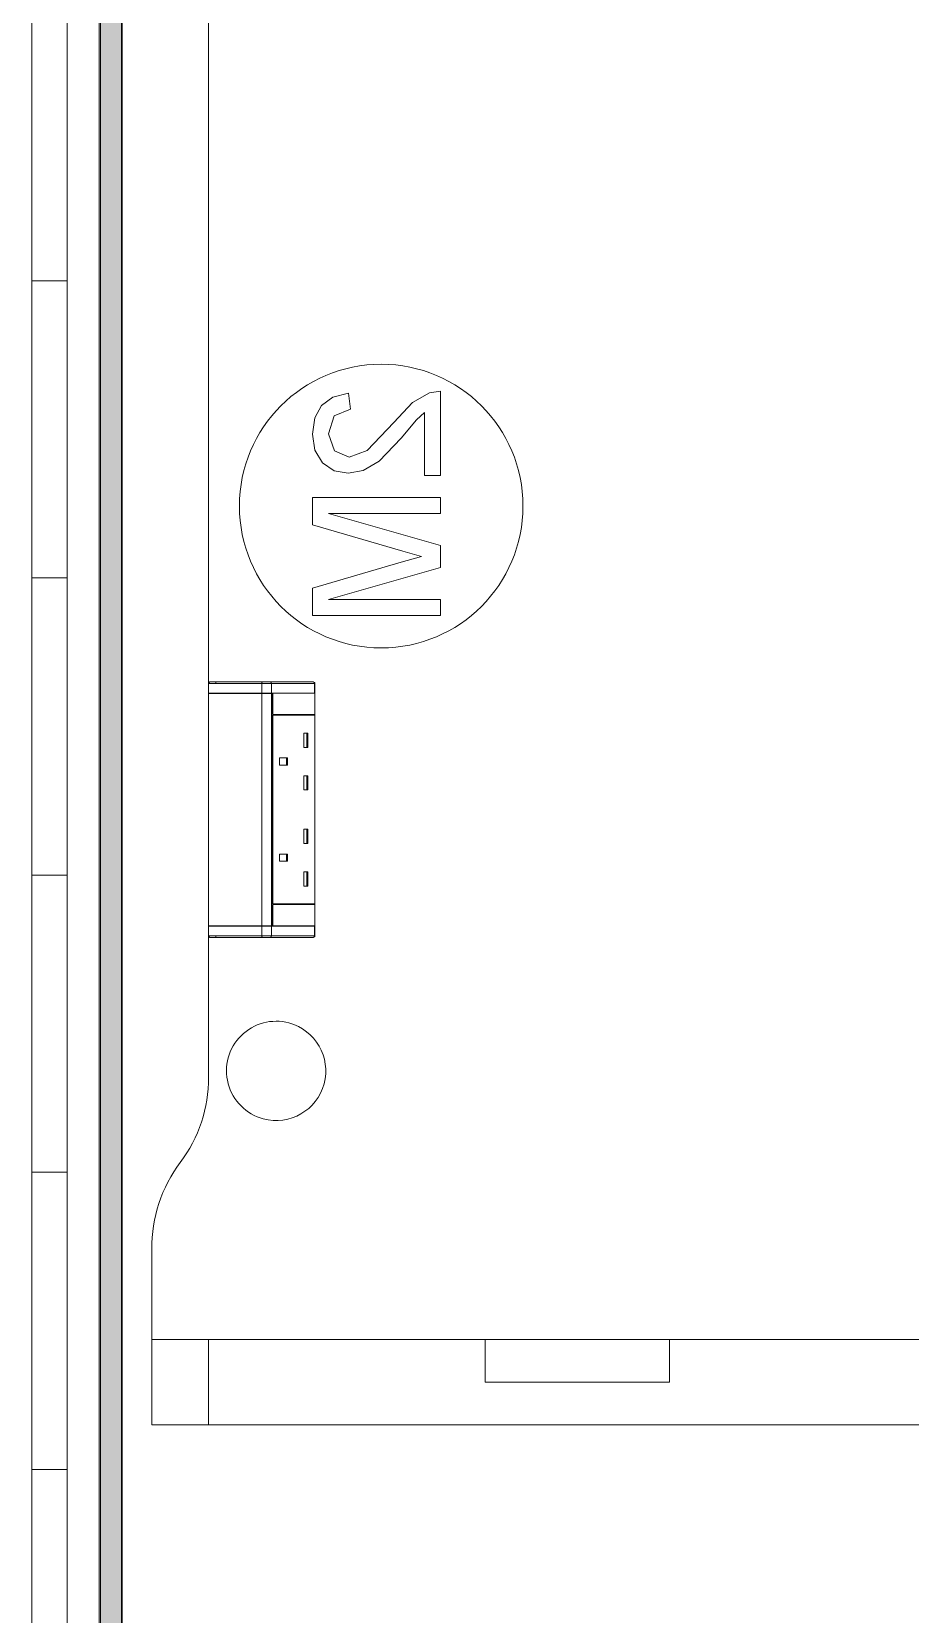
# Model space of a CAD drawing. Header units: millimetres. Extents: x 155920 to 295199, y -4084 to 97293.
# Drawn here: x 222644 to 223264, y 32487 to 33602 of the extents above; entities that cross this region are included whole.
import ezdxf

# ---------------------------------------------------------------- set-up
doc = ezdxf.new("R2010")
doc.units = ezdxf.units.MM
doc.header["$MEASUREMENT"] = 0
for name, color, linetype, lineweight in [('A-WALL', 7, 'CONTINUOUS', 9), ('A-WALL-PATT', 7, 'CONTINUOUS', 25), ('I-FURN', 8, 'CONTINUOUS', 9), ('I-WALL', 7, 'CONTINUOUS', 9)]:
    doc.layers.add(name, color=color, linetype=linetype, lineweight=lineweight)

msp = doc.modelspace()

# ---------------------------------------------------------------- hatches: boundary and pattern name
at = {"layer": 'A-WALL-PATT', "lineweight": 9}
msp.add_hatch(color=256, dxfattribs=at).paths.add_polyline_path([(222693, 29907.3), (222708, 29907.3), (222708, 34245.3), (222693, 34245.3), (222693, 29920.8)], flags=0)

# ---------------------------------------------------------------- linework, layer by layer
at = {"layer": 'A-WALL'}
for p, q in [((222644.5, 34245.3), (222644.5, 29907.3)), ((222669.5, 34245.3), (222669.5, 29907.3)), ((222692, 34245.3), (222692, 29907.3)), ((222693, 34245.3), (222693, 29907.3))]:
    msp.add_line(p, q, dxfattribs=at)
at = {"layer": 'A-WALL-PATT', "linetype": 'Continuous', "lineweight": 9}
for p, q in [((222644.5, 33426.9), (222669.5, 33426.9)), ((222644.5, 33217.4), (222669.5, 33217.4)), ((222644.5, 33007.8), (222669.5, 33007.8)), ((222644.5, 32798.3), (222669.5, 32798.3)), ((222644.5, 32588.8), (222669.5, 32588.8))]:
    msp.add_line(p, q, dxfattribs=at)
at = {"layer": 'I-FURN'}
for p, q in [((222769.3, 33975.3), (222769.3, 33143)), ((222769.3, 33143), (222769.3, 33975.3)), ((222857, 33344.8), (222849, 33338.9)), ((222867.9, 33347.6), (222857, 33344.8)), ((222869.3, 33336.3), (222867.9, 33347.6)), ((222925.1, 33347.8), (222913.1, 33340.9)), ((222932.9, 33349), (222925.1, 33347.8)), ((222932.9, 33289.6), (222932.9, 33349)), ((222844.1, 33330.1), (222842.5, 33318.7)), ((222849, 33338.9), (222844.1, 33330.1)), ((222853.8, 33319), (222857.9, 33331.5)), ((222857.9, 33331.5), (222869.3, 33336.3)), ((222913.1, 33340.9), (222900, 33326.8)), ((222915.8, 33328.9), (222921.6, 33334)), ((222921.6, 33334), (222921.6, 33289.6)), ((222858, 33307), (222853.8, 33319)), ((222900, 33326.8), (222881.2, 33307.2)), ((222905, 33315.9), (222915.8, 33328.9)), ((222842.5, 33318.7), (222844.3, 33307.3)), ((222889.5, 33299.7), (222905, 33315.9)), ((222844.3, 33307.3), (222849.7, 33298.5)), ((222849.7, 33298.5), (222857.8, 33292.9)), ((222868.4, 33302.4), (222858, 33307)), ((222881.2, 33307.2), (222868.4, 33302.4)), ((222878.4, 33293.1), (222889.5, 33299.7)), ((222857.8, 33292.9), (222867.7, 33291.1)), ((222867.7, 33291.1), (222878.4, 33293.1)), ((222921.6, 33289.6), (222932.9, 33289.6)), ((222932.9, 33274.1), (222842.5, 33274.1)), ((222842.5, 33274.1), (222842.5, 33254.7)), ((222932.9, 33262.8), (222932.9, 33274.1)), ((222842.5, 33254.7), (222906.2, 33236.2)), ((222932.9, 33240.1), (222853.8, 33262.8)), ((222853.8, 33262.8), (222932.9, 33262.8)), ((222919.5, 33232.4), (222905.1, 33228.4)), ((222906.2, 33236.2), (222919.5, 33232.4)), ((222932.9, 33224.8), (222932.9, 33240.1)), ((222905.1, 33228.4), (222842.5, 33210.2)), ((222853.8, 33202.1), (222932.9, 33224.8)), ((222842.5, 33210.2), (222842.5, 33190.8)), ((222932.9, 33202.1), (222853.8, 33202.1)), ((222932.9, 33190.8), (222932.9, 33202.1)), ((222842.5, 33190.8), (222932.9, 33190.8)), ((222769.3, 33143), (222769.3, 33136)), ((222769.3, 33143), (222806.8, 33143)), ((222769.3, 33143), (222769.3, 33136)), ((222770.3, 33144), (222770.3, 33144)), ((222807.3, 33144), (222770.3, 33144)), ((222770.3, 33144), (222774.3, 33144)), ((222774.3, 33143), (222774.3, 33144)), ((222774.3, 33144), (222812.9, 33144)), ((222806.8, 33143), (222813.7, 33143)), ((222806.8, 33143), (222806.8, 33136)), ((222812.9, 33144), (222807.3, 33144)), ((222843.1, 33144), (222812.9, 33144)), ((222843.1, 33144), (222812.9, 33144)), ((222813.7, 33143), (222844, 33143)), ((222813.7, 33143), (222813.7, 33136)), ((222843.8, 33143.8), (222843.8, 33143.8)), ((222844, 33143), (222844.1, 33143)), ((222844, 33143), (222844, 33136)), ((222844.1, 33136), (222844.1, 33143)), ((222844.1, 33136), (222844.1, 33143)), ((222844.1, 33136), (222844.1, 33143)), ((222769.3, 33136), (222806.8, 33136)), ((222769.3, 33135.9), (222769.3, 32972)), ((222769.3, 32972), (222769.3, 33135.9)), ((222806.8, 33135.9), (222769.3, 33135.9)), ((222806.8, 33136), (222813.7, 33136)), ((222806.8, 32972), (222806.8, 33135.9)), ((222813.7, 33135.9), (222806.8, 33135.9)), ((222814.5, 33136), (222812.1, 33136)), ((222813.7, 33136), (222844, 33136)), ((222813.7, 32972), (222813.7, 33135.9)), ((222813.7, 33135.9), (222814.3, 33135.9)), ((222814.3, 33135.9), (222814.3, 33121)), ((222814.5, 33121), (222814.5, 33136)), ((222814.5, 33136), (222844.3, 33136)), ((222844, 33136), (222844.1, 33136)), ((222844.1, 32972), (222844.1, 33135.9)), ((222844.3, 33136), (222844.3, 33121)), ((222814.3, 33120.5), (222814.3, 32987.5)), ((222844.3, 33121), (222814.5, 33121)), ((222814.5, 32987.5), (222814.5, 33120.5)), ((222844.3, 33120.5), (222814.5, 33120.5)), ((222844, 33121), (222844, 33120.5)), ((222844.3, 33120.5), (222844.3, 32987.5)), ((222839.3, 33107.9), (222836.5, 33107.9)), ((222836.5, 33097.9), (222836.5, 33107.9)), ((222838.6, 33097.9), (222838.6, 33107.9)), ((222839.3, 33097.9), (222839.3, 33107.9)), ((222839.3, 33097.9), (222836.5, 33097.9)), ((222825, 33090.4), (222819.2, 33090.4)), ((222819.2, 33085.4), (222819.2, 33090.4)), ((222825, 33085.4), (222819.2, 33085.4)), ((222824.2, 33085.4), (222824.2, 33090.4)), ((222825, 33085.4), (222825, 33090.4)), ((222839.3, 33077.9), (222836.5, 33077.9)), ((222836.5, 33067.9), (222836.5, 33077.9)), ((222838.6, 33067.9), (222838.6, 33077.9)), ((222839.3, 33067.9), (222839.3, 33077.9)), ((222839.3, 33067.9), (222836.5, 33067.9)), ((222839.3, 33040.1), (222836.5, 33040.1)), ((222836.5, 33030.1), (222836.5, 33040.1)), ((222838.6, 33030.1), (222838.6, 33040.1)), ((222839.3, 33030.1), (222839.3, 33040.1)), ((222839.3, 33030.1), (222836.5, 33030.1)), ((222819.2, 33022.6), (222819.2, 33017.6)), ((222825, 33022.6), (222819.2, 33022.6)), ((222819.2, 33017.6), (222825, 33017.6)), ((222824.2, 33017.6), (222824.2, 33022.6)), ((222825, 33017.6), (222825, 33022.6)), ((222839.3, 33010.1), (222836.5, 33010.1)), ((222836.5, 33000.1), (222836.5, 33010.1)), ((222838.6, 33000.1), (222838.6, 33010.1)), ((222839.3, 33000.1), (222839.3, 33010.1)), ((222839.3, 33000.1), (222836.5, 33000.1)), ((222814.3, 32987), (222814.3, 32972)), ((222844.3, 32987.5), (222814.5, 32987.5)), ((222814.5, 32972), (222814.5, 32987)), ((222814.5, 32987), (222844.3, 32987)), ((222844, 32987.5), (222844, 32987)), ((222844.3, 32987), (222844.3, 32972)), ((222769.3, 32972), (222806.8, 32972)), ((222769.3, 32971.9), (222769.3, 32964.9)), ((222769.3, 32964.9), (222769.3, 32971.9)), ((222806.8, 32971.9), (222769.3, 32971.9)), ((222769.3, 32964.9), (222769.3, 32865.3)), ((222769.3, 32865.3), (222769.3, 32964.9)), ((222806.8, 32964.9), (222769.3, 32964.9)), ((222774.3, 32963.9), (222770.3, 32963.9)), ((222770.3, 32963.9), (222807.3, 32963.9)), ((222774.3, 32963.9), (222774.3, 32964.9)), ((222812.9, 32963.9), (222774.3, 32963.9)), ((222806.8, 32972), (222813.7, 32972)), ((222806.8, 32964.9), (222806.8, 32971.9)), ((222813.7, 32971.9), (222806.8, 32971.9)), ((222813.7, 32964.9), (222806.8, 32964.9)), ((222807.3, 32963.9), (222812.9, 32963.9)), ((222812.9, 32963.9), (222843.1, 32963.9)), ((222812.9, 32963.9), (222843.1, 32963.9)), ((222814.3, 32972), (222813.7, 32972)), ((222813.7, 32964.9), (222813.7, 32971.9)), ((222844, 32971.9), (222813.7, 32971.9)), ((222844, 32964.9), (222813.7, 32964.9)), ((222844.3, 32972), (222814.5, 32972)), ((222843.8, 32964.2), (222843.8, 32964.1)), ((222844, 32964.9), (222844, 32971.9)), ((222844.1, 32971.9), (222844, 32971.9)), ((222844.1, 32964.9), (222844, 32964.9)), ((222844.1, 32964.9), (222844.1, 32971.9)), ((222844.1, 32964.9), (222844.1, 32971.9)), ((222844.1, 32971.9), (222844.1, 32964.9)), ((222729.3, 32744.2), (222729.3, 32620.3)), ((222729.3, 32620.3), (222729.3, 32744.2)), ((222769.3, 32680.3), (222729.3, 32680.3)), ((222729.3, 32680.3), (222964.3, 32680.3)), ((222729.3, 32620.3), (222729.3, 32680.3)), ((222729.3, 32620.3), (222729.3, 32680.3)), ((223489.3, 32680.3), (222769.3, 32680.3)), ((222769.3, 32620.3), (222769.3, 32680.3)), ((222769.3, 32620.3), (222769.3, 32680.3)), ((222964.3, 32680.3), (223094.3, 32680.3)), ((222964.3, 32650.3), (222964.3, 32680.3)), ((222964.3, 32650.3), (222964.3, 32680.3)), ((223094.3, 32680.3), (223529.3, 32680.3)), ((223094.3, 32650.3), (223094.3, 32680.3)), ((223094.3, 32680.3), (223094.3, 32650.3)), ((223094.3, 32650.3), (222964.3, 32650.3)), ((222964.3, 32650.3), (223094.3, 32650.3)), ((223529.3, 32620.3), (222729.3, 32620.3)), ((222729.3, 32620.3), (222769.3, 32620.3)), ((222729.3, 32620.3), (223529.3, 32620.3)), ((223529.3, 32620.3), (222729.3, 32620.3)), ((222769.3, 32620.3), (223489.3, 32620.3))]:
    msp.add_line(p, q, dxfattribs=at)
at = {"layer": 'I-FURN', "flags": 128}
for points in [[(222769.3, 33143), (222769.3, 33143.1), (222769.3, 33143.1), (222769.3, 33143.1), (222769.3, 33143.2), (222769.3, 33143.2), (222769.3, 33143.3), (222769.3, 33143.3), (222769.4, 33143.3), (222769.4, 33143.4), (222769.4, 33143.4), (222769.4, 33143.4), (222769.4, 33143.5), (222769.4, 33143.5), (222769.5, 33143.6), (222769.5, 33143.6), (222769.5, 33143.6), (222769.5, 33143.6), (222769.5, 33143.7), (222769.6, 33143.7), (222769.6, 33143.7), (222769.6, 33143.8), (222769.7, 33143.8), (222769.7, 33143.8), (222769.7, 33143.8), (222769.8, 33143.9), (222769.8, 33143.9), (222769.8, 33143.9), (222769.9, 33143.9), (222769.9, 33143.9), (222769.9, 33144), (222770, 33144), (222770, 33144), (222770.1, 33144), (222770.1, 33144), (222770.1, 33144), (222770.2, 33144), (222770.2, 33144), (222770.3, 33144), (222770.3, 33144), (222770.3, 33144)], [(222807.3, 33144), (222804.6, 33144), (222801.9, 33144), (222799.2, 33144), (222796.7, 33144), (222794.3, 33144), (222792, 33144), (222789.7, 33144), (222787.6, 33144), (222785.6, 33144), (222783.7, 33144), (222781.9, 33144), (222780.2, 33144), (222778.7, 33144), (222777.3, 33144), (222776, 33144), (222774.8, 33144), (222773.7, 33144), (222772.8, 33144), (222772, 33144), (222771.4, 33144), (222770.9, 33144), (222770.5, 33144), (222770.3, 33144)], [(222770.3, 33144), (222770.3, 33144), (222770.3, 33144), (222770.3, 33144), (222770.4, 33144), (222770.4, 33144), (222770.4, 33144), (222770.5, 33144), (222770.5, 33144), (222770.6, 33144), (222770.6, 33144), (222770.7, 33144), (222770.8, 33144), (222770.8, 33144), (222770.9, 33144), (222771, 33144), (222771.1, 33144), (222771.2, 33144), (222771.3, 33144), (222771.4, 33144), (222771.5, 33144), (222771.6, 33144), (222771.8, 33144), (222771.9, 33144), (222772, 33144), (222772.1, 33144), (222772.3, 33144), (222772.4, 33144), (222772.6, 33144), (222772.7, 33144), (222772.9, 33144), (222773, 33144), (222773.2, 33144), (222773.3, 33144), (222773.5, 33144), (222773.6, 33144), (222773.8, 33144), (222773.9, 33144), (222774.1, 33144), (222774.3, 33144), (222774.3, 33144)], [(222812.9, 33144), (222812.8, 33144), (222812.7, 33144), (222812.6, 33144), (222812.5, 33144), (222812.3, 33144), (222812.2, 33144), (222812.1, 33144), (222812, 33144), (222811.9, 33144), (222811.7, 33144), (222811.6, 33144), (222811.4, 33144), (222811.3, 33144), (222811.1, 33144), (222811, 33144), (222810.8, 33144), (222810.7, 33144), (222810.5, 33144), (222810.4, 33144), (222810.2, 33144), (222810.1, 33144), (222809.9, 33144), (222809.8, 33144), (222809.6, 33144), (222809.4, 33144), (222809.3, 33144), (222809.1, 33144), (222809, 33144), (222808.8, 33144), (222808.6, 33144), (222808.5, 33144), (222808.3, 33144), (222808.2, 33144), (222808, 33144), (222807.9, 33144), (222807.7, 33144), (222807.6, 33144), (222807.5, 33144), (222807.3, 33144)], [(222844, 33143.5), (222844, 33143.5), (222844, 33143.5), (222844.1, 33143.4), (222844.1, 33143.4), (222844.1, 33143.3), (222844.1, 33143.3), (222844.1, 33143.3), (222844.1, 33143.2), (222844.1, 33143.2), (222844.1, 33143.1), (222844.1, 33143.1), (222844.1, 33143.1), (222844.1, 33143), (222844.1, 33143)], [(222770.3, 32963.9), (222770.3, 32963.9), (222770.2, 32963.9), (222770.2, 32963.9), (222770.1, 32963.9), (222770.1, 32963.9), (222770.1, 32963.9), (222770, 32963.9), (222770, 32963.9), (222769.9, 32964), (222769.9, 32964), (222769.9, 32964), (222769.8, 32964), (222769.8, 32964), (222769.8, 32964.1), (222769.7, 32964.1), (222769.7, 32964.1), (222769.7, 32964.1), (222769.6, 32964.1), (222769.6, 32964.2), (222769.6, 32964.2), (222769.6, 32964.2), (222769.5, 32964.3), (222769.5, 32964.3), (222769.5, 32964.3), (222769.5, 32964.4), (222769.4, 32964.4), (222769.4, 32964.4), (222769.4, 32964.5), (222769.4, 32964.5), (222769.4, 32964.5), (222769.4, 32964.6), (222769.3, 32964.6), (222769.3, 32964.6), (222769.3, 32964.7), (222769.3, 32964.7), (222769.3, 32964.8), (222769.3, 32964.8), (222769.3, 32964.8), (222769.3, 32964.9), (222769.3, 32964.9)], [(222774.3, 32963.9), (222774.1, 32963.9), (222774, 32963.9), (222773.8, 32963.9), (222773.7, 32963.9), (222773.5, 32963.9), (222773.4, 32963.9), (222773.2, 32963.9), (222773, 32963.9), (222772.9, 32963.9), (222772.7, 32963.9), (222772.6, 32963.9), (222772.5, 32963.9), (222772.3, 32963.9), (222772.2, 32963.9), (222772, 32963.9), (222771.9, 32963.9), (222771.8, 32963.9), (222771.7, 32963.9), (222771.5, 32963.9), (222771.4, 32963.9), (222771.3, 32963.9), (222771.2, 32963.9), (222771.1, 32963.9), (222771, 32963.9), (222770.9, 32963.9), (222770.9, 32963.9), (222770.8, 32963.9), (222770.7, 32963.9), (222770.6, 32963.9), (222770.6, 32963.9), (222770.5, 32963.9), (222770.5, 32963.9), (222770.4, 32963.9), (222770.4, 32963.9), (222770.4, 32963.9), (222770.3, 32963.9), (222770.3, 32963.9), (222770.3, 32963.9), (222770.3, 32963.9)], [(222770.3, 32963.9), (222770.3, 32963.9), (222770.3, 32963.9)], [(222770.3, 32963.9), (222770.6, 32963.9), (222771, 32963.9), (222771.5, 32963.9), (222772.2, 32963.9), (222773.1, 32963.9), (222774, 32963.9), (222775.1, 32963.9), (222776.3, 32963.9), (222777.6, 32963.9), (222779.1, 32963.9), (222780.7, 32963.9), (222782.4, 32963.9), (222784.2, 32963.9), (222786.1, 32963.9), (222788.2, 32963.9), (222790.3, 32963.9), (222792.6, 32963.9), (222794.9, 32963.9), (222797.4, 32963.9), (222799.9, 32963.9), (222802.6, 32963.9), (222805.3, 32963.9), (222807.3, 32963.9)], [(222807.3, 32963.9), (222807.5, 32963.9), (222807.6, 32963.9), (222807.7, 32963.9), (222807.9, 32963.9), (222808, 32963.9), (222808.2, 32963.9), (222808.3, 32963.9), (222808.5, 32963.9), (222808.6, 32963.9), (222808.8, 32963.9), (222809, 32963.9), (222809.1, 32963.9), (222809.3, 32963.9), (222809.4, 32963.9), (222809.6, 32963.9), (222809.8, 32963.9), (222809.9, 32963.9), (222810.1, 32963.9), (222810.2, 32963.9), (222810.4, 32963.9), (222810.5, 32963.9), (222810.7, 32963.9), (222810.8, 32963.9), (222811, 32963.9), (222811.1, 32963.9), (222811.3, 32963.9), (222811.4, 32963.9), (222811.6, 32963.9), (222811.7, 32963.9), (222811.9, 32963.9), (222812, 32963.9), (222812.1, 32963.9), (222812.2, 32963.9), (222812.3, 32963.9), (222812.5, 32963.9), (222812.6, 32963.9), (222812.7, 32963.9), (222812.8, 32963.9), (222812.9, 32963.9)], [(222844.1, 32964.9), (222844.1, 32964.9), (222844.1, 32964.8), (222844.1, 32964.8), (222844.1, 32964.7), (222844.1, 32964.7), (222844.1, 32964.7), (222844.1, 32964.6), (222844.1, 32964.6), (222844.1, 32964.5), (222844.1, 32964.5), (222844.1, 32964.5), (222844, 32964.4), (222844, 32964.4)]]:
    msp.add_lwpolyline(points, dxfattribs=at)
at = {"layer": 'I-FURN'}
for centre, radius, start, end in [((222891, 33268), 100, 90, 270), ((222891, 33268), 100, 270, 90), ((222816.9, 32869.8), 35, 75, 194.7004), ((222816.9, 32869.8), 35, 255, 75), ((222669.3, 32865.3), 100, 323.1301, 0), ((222669.3, 32865.3), 100, 323.1301, 0), ((222816.9, 32869.8), 35, 195, 255), ((222829.3, 32745.3), 100, 143.1301, 180.6256), ((222829.3, 32745.3), 100, 143.1301, 180.6256)]:
    msp.add_arc(centre, radius, start, end, dxfattribs=at)
for centre, major_axis, ratio, start_param, end_param in [((222770.3, 33143), (0, 1), 0.998113, 0, 1.570796), ((222807.3, 33143), (0, 1), 0.56467, 0, 1.570796), ((222812.9, 33143), (0, 1), 0.819152, 4.712389, 6.283185), ((222843.1, 33143), (0, 1), 0.819152, 4.712389, 6.283185), ((222770.3, 32964.9), (0, 1), 0.998113, 1.570796, 3.141593), ((222807.3, 32964.9), (0, 1), 0.56467, 1.570796, 3.141593), ((222812.9, 32964.9), (0, 1), 0.819152, 3.141593, 4.712389), ((222843.1, 32964.9), (0, -1), 0.819152, 0, 1.570796)]:
    msp.add_ellipse(centre, major_axis=major_axis, ratio=ratio, start_param=start_param, end_param=end_param, dxfattribs=at)
at = {"layer": 'I-WALL', "lineweight": 30}
msp.add_line((222708, 29907.3), (222708, 34245.3), dxfattribs=at)

doc.saveas('drawing.dxf')
